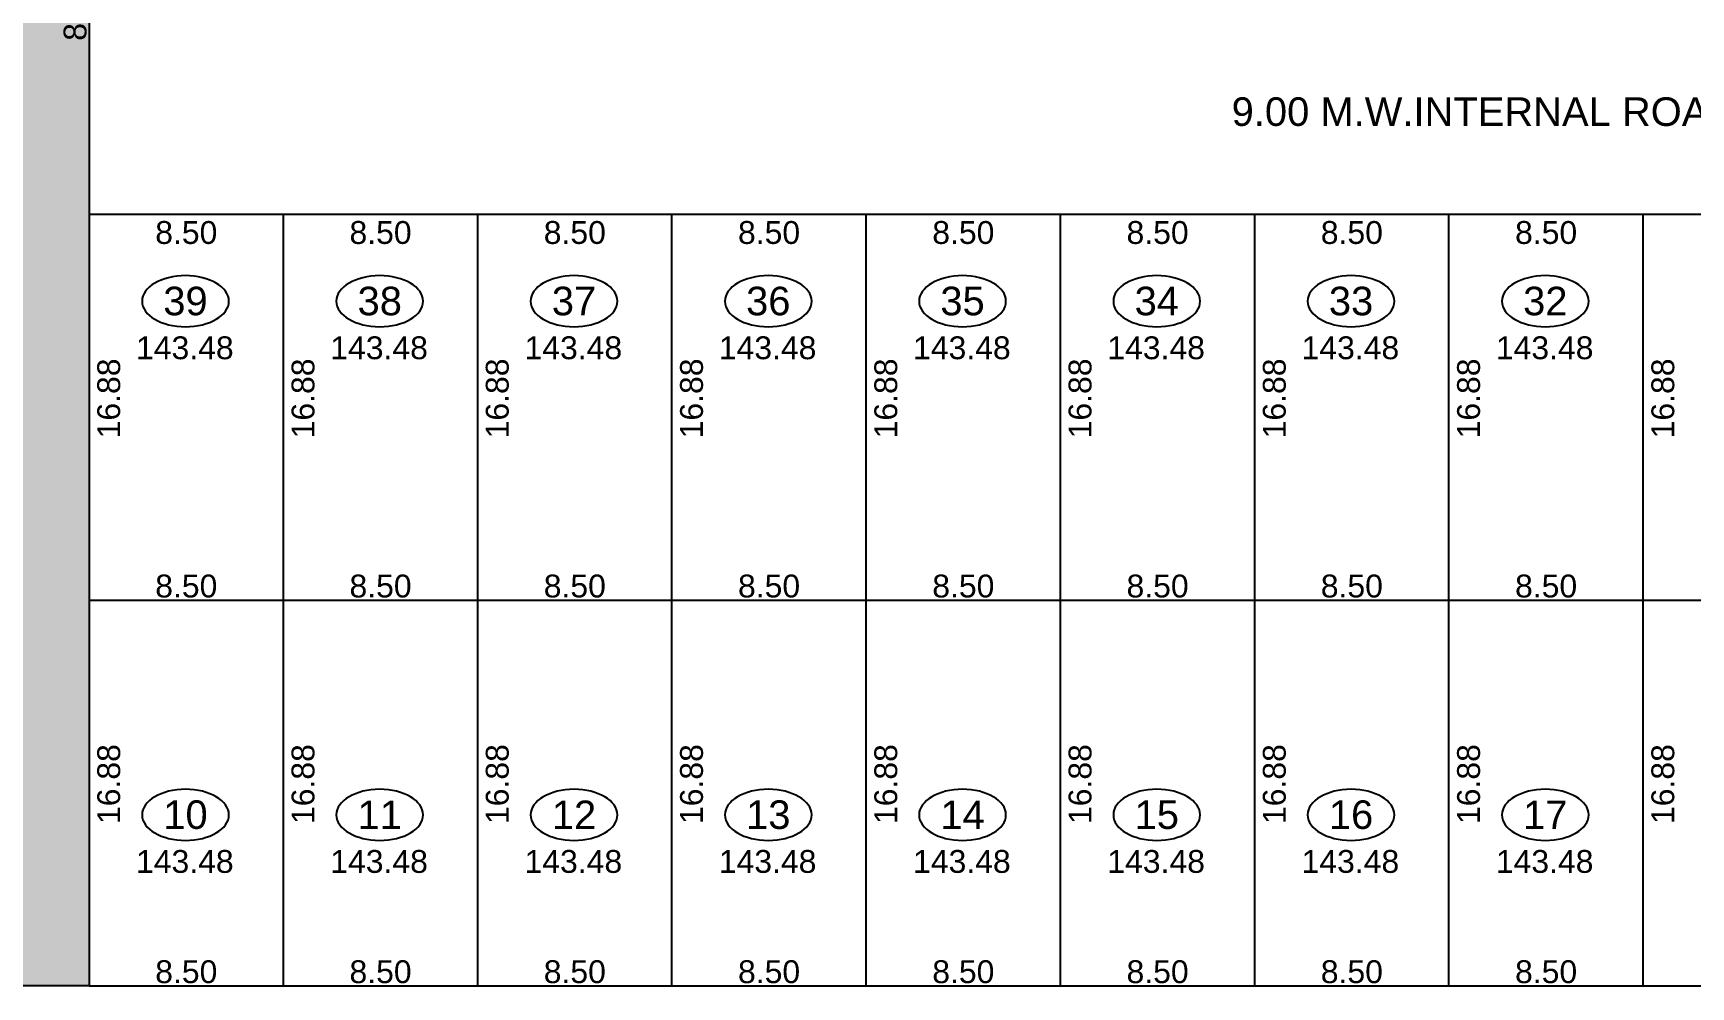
# Model space of a CAD drawing. Header units: millimetres. Extents: x 9625 to 10808, y -1607 to -1252.
# Drawn here: x 10309.9 to 10382.5, y -1412.4 to -1370.6 of the extents above; entities that cross this region are included whole.
import ezdxf

# ---------------------------------------------------------------- set-up
doc = ezdxf.new("R2010")
doc.units = ezdxf.units.MM
doc.header["$LTSCALE"] = 3
doc.header["$MEASUREMENT"] = 0
doc.header["$PDMODE"] = 35
doc.header["$PDSIZE"] = 1
doc.linetypes.add('1', pattern=[0])
doc.linetypes.add('HIDDEN', pattern=[0.375, 0.25, -0.125])
doc.layers.get('0').update_dxf_attribs({"linetype": '1'})
doc.layers.get('Defpoints').update_dxf_attribs({"linetype": 'HIDDEN'})
for name, color, linetype in [('DIM', 8, 'HIDDEN'), ('DIM1', 8, 'Continuous'), ('PLOT TEXT', 3, 'Continuous'), ('Text', 3, 'Continuous'), ('WALL', 6, 'Continuous')]:
    doc.layers.add(name, color=color, linetype=linetype)
doc.styles.add('ARIAL', font='arial.ttf')
doc.styles.get("Standard").update_dxf_attribs({"font": 'arial.ttf'})
doc.dimstyles.new('ISO-25', dxfattribs={"dimtxt": 1, "dimasz": 1, "dimexe": 0, "dimexo": 0, "dimgap": 0.1, "dimtad": 1, "dimzin": 0, "dimdsep": 46, "dimtxsty": 'Standard', "dimblk": 'NONE', "dimcen": 2.5, "dimse1": 1, "dimse2": 1, "dimclrd": 256, "dimclre": 256, "dimclrt": 3, "dimadec": 0, "dimazin": 0, "dimtfac": 1, "dimtmove": 0, "dimatfit": 3, "dimfxl": 1, "dimarcsym": 0})
doc.dimstyles.get("Standard").update_dxf_attribs({"dimtxt": 1, "dimasz": 0, "dimexe": 0, "dimexo": 0, "dimgap": 0.1, "dimtad": 1, "dimzin": 0, "dimdsep": 46, "dimtxsty": 'Standard', "dimcen": 0, "dimse1": 1, "dimse2": 1, "dimsd1": 1, "dimsd2": 1, "dimclrd": 256, "dimclre": 256, "dimclrt": 3, "dimadec": 0, "dimazin": 0, "dimtfac": 1, "dimtix": 1, "dimtofl": 0, "dimtmove": 2, "dimatfit": 3, "dimfxl": 1, "dimtolj": 1, "dimtzin": 0, "dimlwd": -1, "dimlwe": -1, "dimarcsym": 0})

# ---------------------------------------------------------------- blocks, each defined once
blk = doc.blocks.new('*D1751')
at = {"layer": 'Defpoints', "color": 0}
for p in [(10205.107, -1412.331), (10205.107, -1412.331), (10312.372, -1412.331)]:
    blk.add_point(p, dxfattribs=at)
at = {"layer": 'DIM', "lineweight": -2}
blk.add_line((10312.372, -1412.331), (10205.107, -1412.331), dxfattribs=at)
at = {"layer": 'DIM', "color": 3, "insert": (10258.739, -1411.72), "char_height": 1, "attachment_point": 5}
blk.add_mtext('107.26', dxfattribs=at)
blk = doc.blocks.new('_None')
blk = doc.blocks.new('*D1750')
at = {"layer": 'Defpoints', "color": 0}
for p in [(10312.372, -1326.111), (10312.372, -1412.331), (10312.372, -1412.331)]:
    blk.add_point(p, dxfattribs=at)
at = {"layer": 'DIM', "lineweight": -2}
blk.add_line((10312.372, -1326.111), (10312.372, -1412.331), dxfattribs=at)
at = {"layer": 'DIM', "color": 3, "insert": (10311.761, -1369.221), "char_height": 1, "attachment_point": 5, "rotation": 90}
blk.add_mtext('86.22', dxfattribs=at)
blk = doc.blocks.new('*D602')
at = {"layer": 'Defpoints', "color": 0}
for p in [(10312.372, -1378.571), (10312.372, -1378.571), (10312.372, -1395.451)]:
    blk.add_point(p, dxfattribs=at)
at = {"layer": 'DIM1', "color": 3, "insert": (10313.235, -1386.622), "char_height": 1, "attachment_point": 5, "rotation": 90}
blk.add_mtext('\\A1;16.88', dxfattribs=at)
blk = doc.blocks.new('*D601')
at = {"layer": 'Defpoints', "color": 0}
for p in [(10312.372, -1378.571), (10320.872, -1378.571), (10320.872, -1378.571)]:
    blk.add_point(p, dxfattribs=at)
at = {"layer": 'DIM1', "color": 3, "insert": (10316.622, -1379.367), "char_height": 1, "attachment_point": 5}
blk.add_mtext('\\A1;8.50', dxfattribs=at)
blk = doc.blocks.new('*D600')
at = {"layer": 'Defpoints', "color": 0}
for p in [(10312.372, -1395.451), (10320.872, -1395.451), (10320.872, -1395.451)]:
    blk.add_point(p, dxfattribs=at)
at = {"layer": 'DIM1', "color": 3, "insert": (10316.622, -1394.84), "char_height": 1, "attachment_point": 5}
blk.add_mtext('\\A1;8.50', dxfattribs=at)
blk = doc.blocks.new('*D599')
at = {"layer": 'Defpoints', "color": 0}
for p in [(10320.872, -1378.571), (10320.872, -1378.571), (10320.872, -1395.451)]:
    blk.add_point(p, dxfattribs=at)
at = {"layer": 'DIM1', "color": 3, "insert": (10321.735, -1386.622), "char_height": 1, "attachment_point": 5, "rotation": 90}
blk.add_mtext('\\A1;16.88', dxfattribs=at)
blk = doc.blocks.new('*D598')
at = {"layer": 'Defpoints', "color": 0}
for p in [(10320.872, -1378.571), (10329.372, -1378.571), (10329.372, -1378.571)]:
    blk.add_point(p, dxfattribs=at)
at = {"layer": 'DIM1', "color": 3, "insert": (10325.122, -1379.367), "char_height": 1, "attachment_point": 5}
blk.add_mtext('\\A1;8.50', dxfattribs=at)
blk = doc.blocks.new('*D597')
at = {"layer": 'Defpoints', "color": 0}
for p in [(10320.872, -1395.451), (10329.372, -1395.451), (10329.372, -1395.451)]:
    blk.add_point(p, dxfattribs=at)
at = {"layer": 'DIM1', "color": 3, "insert": (10325.122, -1394.84), "char_height": 1, "attachment_point": 5}
blk.add_mtext('\\A1;8.50', dxfattribs=at)
blk = doc.blocks.new('*D596')
at = {"layer": 'Defpoints', "color": 0}
for p in [(10329.372, -1378.571), (10329.372, -1378.571), (10329.372, -1395.451)]:
    blk.add_point(p, dxfattribs=at)
at = {"layer": 'DIM1', "color": 3, "insert": (10330.235, -1386.622), "char_height": 1, "attachment_point": 5, "rotation": 90}
blk.add_mtext('\\A1;16.88', dxfattribs=at)
blk = doc.blocks.new('*D595')
at = {"layer": 'Defpoints', "color": 0}
for p in [(10329.372, -1378.571), (10337.872, -1378.571), (10337.872, -1378.571)]:
    blk.add_point(p, dxfattribs=at)
at = {"layer": 'DIM1', "color": 3, "insert": (10333.622, -1379.367), "char_height": 1, "attachment_point": 5}
blk.add_mtext('\\A1;8.50', dxfattribs=at)
blk = doc.blocks.new('*D594')
at = {"layer": 'Defpoints', "color": 0}
for p in [(10329.372, -1395.451), (10337.872, -1395.451), (10337.872, -1395.451)]:
    blk.add_point(p, dxfattribs=at)
at = {"layer": 'DIM1', "color": 3, "insert": (10333.622, -1394.84), "char_height": 1, "attachment_point": 5}
blk.add_mtext('\\A1;8.50', dxfattribs=at)
blk = doc.blocks.new('*D593')
at = {"layer": 'Defpoints', "color": 0}
for p in [(10337.872, -1378.571), (10337.872, -1378.571), (10337.872, -1395.451)]:
    blk.add_point(p, dxfattribs=at)
at = {"layer": 'DIM1', "color": 3, "insert": (10338.735, -1386.622), "char_height": 1, "attachment_point": 5, "rotation": 90}
blk.add_mtext('\\A1;16.88', dxfattribs=at)
blk = doc.blocks.new('*D592')
at = {"layer": 'Defpoints', "color": 0}
for p in [(10337.872, -1378.571), (10346.372, -1378.571), (10346.372, -1378.571)]:
    blk.add_point(p, dxfattribs=at)
at = {"layer": 'DIM1', "color": 3, "insert": (10342.122, -1379.367), "char_height": 1, "attachment_point": 5}
blk.add_mtext('\\A1;8.50', dxfattribs=at)
blk = doc.blocks.new('*D591')
at = {"layer": 'Defpoints', "color": 0}
for p in [(10337.872, -1395.451), (10346.372, -1395.451), (10346.372, -1395.451)]:
    blk.add_point(p, dxfattribs=at)
at = {"layer": 'DIM1', "color": 3, "insert": (10342.122, -1394.84), "char_height": 1, "attachment_point": 5}
blk.add_mtext('\\A1;8.50', dxfattribs=at)
blk = doc.blocks.new('*D590')
at = {"layer": 'Defpoints', "color": 0}
for p in [(10346.372, -1378.571), (10346.372, -1378.571), (10346.372, -1395.451)]:
    blk.add_point(p, dxfattribs=at)
at = {"layer": 'DIM1', "color": 3, "insert": (10347.235, -1386.622), "char_height": 1, "attachment_point": 5, "rotation": 90}
blk.add_mtext('\\A1;16.88', dxfattribs=at)
blk = doc.blocks.new('*D589')
at = {"layer": 'Defpoints', "color": 0}
for p in [(10346.372, -1378.571), (10354.872, -1378.571), (10354.872, -1378.571)]:
    blk.add_point(p, dxfattribs=at)
at = {"layer": 'DIM1', "color": 3, "insert": (10350.622, -1379.367), "char_height": 1, "attachment_point": 5}
blk.add_mtext('\\A1;8.50', dxfattribs=at)
blk = doc.blocks.new('*D588')
at = {"layer": 'Defpoints', "color": 0}
for p in [(10346.372, -1395.451), (10354.872, -1395.451), (10354.872, -1395.451)]:
    blk.add_point(p, dxfattribs=at)
at = {"layer": 'DIM1', "color": 3, "insert": (10350.622, -1394.84), "char_height": 1, "attachment_point": 5}
blk.add_mtext('\\A1;8.50', dxfattribs=at)
blk = doc.blocks.new('*D587')
at = {"layer": 'Defpoints', "color": 0}
for p in [(10354.872, -1378.571), (10354.872, -1378.571), (10354.872, -1395.451)]:
    blk.add_point(p, dxfattribs=at)
at = {"layer": 'DIM1', "color": 3, "insert": (10355.735, -1386.622), "char_height": 1, "attachment_point": 5, "rotation": 90}
blk.add_mtext('\\A1;16.88', dxfattribs=at)
blk = doc.blocks.new('*D586')
at = {"layer": 'Defpoints', "color": 0}
for p in [(10354.872, -1378.571), (10363.372, -1378.571), (10363.372, -1378.571)]:
    blk.add_point(p, dxfattribs=at)
at = {"layer": 'DIM1', "color": 3, "insert": (10359.122, -1379.367), "char_height": 1, "attachment_point": 5}
blk.add_mtext('\\A1;8.50', dxfattribs=at)
blk = doc.blocks.new('*D585')
at = {"layer": 'Defpoints', "color": 0}
for p in [(10354.872, -1395.451), (10363.372, -1395.451), (10363.372, -1395.451)]:
    blk.add_point(p, dxfattribs=at)
at = {"layer": 'DIM1', "color": 3, "insert": (10359.122, -1394.84), "char_height": 1, "attachment_point": 5}
blk.add_mtext('\\A1;8.50', dxfattribs=at)
blk = doc.blocks.new('*D584')
at = {"layer": 'Defpoints', "color": 0}
for p in [(10363.372, -1378.571), (10363.372, -1378.571), (10363.372, -1395.451)]:
    blk.add_point(p, dxfattribs=at)
at = {"layer": 'DIM1', "color": 3, "insert": (10364.235, -1386.622), "char_height": 1, "attachment_point": 5, "rotation": 90}
blk.add_mtext('\\A1;16.88', dxfattribs=at)
blk = doc.blocks.new('*D583')
at = {"layer": 'Defpoints', "color": 0}
for p in [(10363.372, -1378.571), (10371.872, -1378.571), (10371.872, -1378.571)]:
    blk.add_point(p, dxfattribs=at)
at = {"layer": 'DIM1', "color": 3, "insert": (10367.622, -1379.367), "char_height": 1, "attachment_point": 5}
blk.add_mtext('\\A1;8.50', dxfattribs=at)
blk = doc.blocks.new('*D582')
at = {"layer": 'Defpoints', "color": 0}
for p in [(10363.372, -1395.451), (10371.872, -1395.451), (10371.872, -1395.451)]:
    blk.add_point(p, dxfattribs=at)
at = {"layer": 'DIM1', "color": 3, "insert": (10367.622, -1394.84), "char_height": 1, "attachment_point": 5}
blk.add_mtext('\\A1;8.50', dxfattribs=at)
blk = doc.blocks.new('*D581')
at = {"layer": 'Defpoints', "color": 0}
for p in [(10371.872, -1378.571), (10371.872, -1378.571), (10371.872, -1395.451)]:
    blk.add_point(p, dxfattribs=at)
at = {"layer": 'DIM1', "color": 3, "insert": (10372.735, -1386.622), "char_height": 1, "attachment_point": 5, "rotation": 90}
blk.add_mtext('\\A1;16.88', dxfattribs=at)
blk = doc.blocks.new('*D580')
at = {"layer": 'Defpoints', "color": 0}
for p in [(10371.872, -1378.571), (10380.372, -1378.571), (10380.372, -1378.571)]:
    blk.add_point(p, dxfattribs=at)
at = {"layer": 'DIM1', "color": 3, "insert": (10376.122, -1379.367), "char_height": 1, "attachment_point": 5}
blk.add_mtext('\\A1;8.50', dxfattribs=at)
blk = doc.blocks.new('*D579')
at = {"layer": 'Defpoints', "color": 0}
for p in [(10371.872, -1395.451), (10380.372, -1395.451), (10380.372, -1395.451)]:
    blk.add_point(p, dxfattribs=at)
at = {"layer": 'DIM1', "color": 3, "insert": (10376.122, -1394.84), "char_height": 1, "attachment_point": 5}
blk.add_mtext('\\A1;8.50', dxfattribs=at)
blk = doc.blocks.new('*D578')
at = {"layer": 'Defpoints', "color": 0}
for p in [(10380.372, -1378.571), (10380.372, -1378.571), (10380.372, -1395.451)]:
    blk.add_point(p, dxfattribs=at)
at = {"layer": 'DIM1', "color": 3, "insert": (10381.235, -1386.622), "char_height": 1, "attachment_point": 5, "rotation": 90}
blk.add_mtext('\\A1;16.88', dxfattribs=at)
blk = doc.blocks.new('*D577')
at = {"layer": 'Defpoints', "color": 0}
for p in [(10380.372, -1378.571), (10388.872, -1378.571), (10388.872, -1378.571)]:
    blk.add_point(p, dxfattribs=at)
at = {"layer": 'DIM1', "color": 3, "insert": (10384.622, -1379.367), "char_height": 1, "attachment_point": 5}
blk.add_mtext('\\A1;8.50', dxfattribs=at)
blk = doc.blocks.new('*D576')
at = {"layer": 'Defpoints', "color": 0}
for p in [(10380.372, -1395.451), (10388.872, -1395.451), (10388.872, -1395.451)]:
    blk.add_point(p, dxfattribs=at)
at = {"layer": 'DIM1', "color": 3, "insert": (10384.622, -1394.84), "char_height": 1, "attachment_point": 5}
blk.add_mtext('\\A1;8.50', dxfattribs=at)
blk = doc.blocks.new('*D543')
at = {"layer": 'Defpoints', "color": 0}
for p in [(10380.372, -1395.451), (10380.372, -1395.451), (10380.372, -1412.331)]:
    blk.add_point(p, dxfattribs=at)
at = {"layer": 'DIM1', "color": 3, "insert": (10381.235, -1403.502), "char_height": 1, "attachment_point": 5, "rotation": 90}
blk.add_mtext('\\A1;16.88', dxfattribs=at)
blk = doc.blocks.new('*D542')
at = {"layer": 'Defpoints', "color": 0}
for p in [(10380.372, -1412.331), (10388.872, -1412.331), (10388.872, -1412.331)]:
    blk.add_point(p, dxfattribs=at)
at = {"layer": 'DIM1', "color": 3, "insert": (10384.622, -1411.72), "char_height": 1, "attachment_point": 5}
blk.add_mtext('\\A1;8.50', dxfattribs=at)
blk = doc.blocks.new('*D541')
at = {"layer": 'Defpoints', "color": 0}
for p in [(10371.872, -1395.451), (10371.872, -1395.451), (10371.872, -1412.331)]:
    blk.add_point(p, dxfattribs=at)
at = {"layer": 'DIM1', "color": 3, "insert": (10372.735, -1403.502), "char_height": 1, "attachment_point": 5, "rotation": 90}
blk.add_mtext('\\A1;16.88', dxfattribs=at)
blk = doc.blocks.new('*D540')
at = {"layer": 'Defpoints', "color": 0}
for p in [(10371.872, -1412.331), (10380.372, -1412.331), (10380.372, -1412.331)]:
    blk.add_point(p, dxfattribs=at)
at = {"layer": 'DIM1', "color": 3, "insert": (10376.122, -1411.72), "char_height": 1, "attachment_point": 5}
blk.add_mtext('\\A1;8.50', dxfattribs=at)
blk = doc.blocks.new('*D539')
at = {"layer": 'Defpoints', "color": 0}
for p in [(10363.372, -1395.451), (10363.372, -1395.451), (10363.372, -1412.331)]:
    blk.add_point(p, dxfattribs=at)
at = {"layer": 'DIM1', "color": 3, "insert": (10364.235, -1403.502), "char_height": 1, "attachment_point": 5, "rotation": 90}
blk.add_mtext('\\A1;16.88', dxfattribs=at)
blk = doc.blocks.new('*D538')
at = {"layer": 'Defpoints', "color": 0}
for p in [(10363.372, -1412.331), (10371.872, -1412.331), (10371.872, -1412.331)]:
    blk.add_point(p, dxfattribs=at)
at = {"layer": 'DIM1', "color": 3, "insert": (10367.622, -1411.72), "char_height": 1, "attachment_point": 5}
blk.add_mtext('\\A1;8.50', dxfattribs=at)
blk = doc.blocks.new('*D537')
at = {"layer": 'Defpoints', "color": 0}
for p in [(10354.872, -1395.451), (10354.872, -1395.451), (10354.872, -1412.331)]:
    blk.add_point(p, dxfattribs=at)
at = {"layer": 'DIM1', "color": 3, "insert": (10355.735, -1403.502), "char_height": 1, "attachment_point": 5, "rotation": 90}
blk.add_mtext('\\A1;16.88', dxfattribs=at)
blk = doc.blocks.new('*D536')
at = {"layer": 'Defpoints', "color": 0}
for p in [(10354.872, -1412.331), (10363.372, -1412.331), (10363.372, -1412.331)]:
    blk.add_point(p, dxfattribs=at)
at = {"layer": 'DIM1', "color": 3, "insert": (10359.122, -1411.72), "char_height": 1, "attachment_point": 5}
blk.add_mtext('\\A1;8.50', dxfattribs=at)
blk = doc.blocks.new('*D535')
at = {"layer": 'Defpoints', "color": 0}
for p in [(10346.372, -1395.451), (10346.372, -1395.451), (10346.372, -1412.331)]:
    blk.add_point(p, dxfattribs=at)
at = {"layer": 'DIM1', "color": 3, "insert": (10347.235, -1403.502), "char_height": 1, "attachment_point": 5, "rotation": 90}
blk.add_mtext('\\A1;16.88', dxfattribs=at)
blk = doc.blocks.new('*D534')
at = {"layer": 'Defpoints', "color": 0}
for p in [(10346.372, -1412.331), (10354.872, -1412.331), (10354.872, -1412.331)]:
    blk.add_point(p, dxfattribs=at)
at = {"layer": 'DIM1', "color": 3, "insert": (10350.622, -1411.72), "char_height": 1, "attachment_point": 5}
blk.add_mtext('\\A1;8.50', dxfattribs=at)
blk = doc.blocks.new('*D533')
at = {"layer": 'Defpoints', "color": 0}
for p in [(10337.872, -1395.451), (10337.872, -1395.451), (10337.872, -1412.331)]:
    blk.add_point(p, dxfattribs=at)
at = {"layer": 'DIM1', "color": 3, "insert": (10338.735, -1403.502), "char_height": 1, "attachment_point": 5, "rotation": 90}
blk.add_mtext('\\A1;16.88', dxfattribs=at)
blk = doc.blocks.new('*D532')
at = {"layer": 'Defpoints', "color": 0}
for p in [(10337.872, -1412.331), (10346.372, -1412.331), (10346.372, -1412.331)]:
    blk.add_point(p, dxfattribs=at)
at = {"layer": 'DIM1', "color": 3, "insert": (10342.122, -1411.72), "char_height": 1, "attachment_point": 5}
blk.add_mtext('\\A1;8.50', dxfattribs=at)
blk = doc.blocks.new('*D531')
at = {"layer": 'Defpoints', "color": 0}
for p in [(10329.372, -1395.451), (10329.372, -1395.451), (10329.372, -1412.331)]:
    blk.add_point(p, dxfattribs=at)
at = {"layer": 'DIM1', "color": 3, "insert": (10330.235, -1403.502), "char_height": 1, "attachment_point": 5, "rotation": 90}
blk.add_mtext('\\A1;16.88', dxfattribs=at)
blk = doc.blocks.new('*D530')
at = {"layer": 'Defpoints', "color": 0}
for p in [(10329.372, -1412.331), (10337.872, -1412.331), (10337.872, -1412.331)]:
    blk.add_point(p, dxfattribs=at)
at = {"layer": 'DIM1', "color": 3, "insert": (10333.622, -1411.72), "char_height": 1, "attachment_point": 5}
blk.add_mtext('\\A1;8.50', dxfattribs=at)
blk = doc.blocks.new('*D528')
at = {"layer": 'Defpoints', "color": 0}
for p in [(10320.872, -1395.451), (10320.872, -1395.451), (10320.872, -1412.331)]:
    blk.add_point(p, dxfattribs=at)
at = {"layer": 'DIM1', "color": 3, "insert": (10321.735, -1403.502), "char_height": 1, "attachment_point": 5, "rotation": 90}
blk.add_mtext('\\A1;16.88', dxfattribs=at)
blk = doc.blocks.new('*D529')
at = {"layer": 'Defpoints', "color": 0}
for p in [(10320.872, -1412.331), (10329.372, -1412.331), (10329.372, -1412.331)]:
    blk.add_point(p, dxfattribs=at)
at = {"layer": 'DIM1', "color": 3, "insert": (10325.122, -1411.72), "char_height": 1, "attachment_point": 5}
blk.add_mtext('\\A1;8.50', dxfattribs=at)
blk = doc.blocks.new('*D136')
at = {"layer": 'Defpoints', "color": 0}
for p in [(10312.372, -1395.451), (10312.372, -1395.451), (10312.372, -1412.331)]:
    blk.add_point(p, dxfattribs=at)
at = {"layer": 'DIM1', "color": 3, "insert": (10313.235, -1403.502), "char_height": 1, "attachment_point": 5, "rotation": 90}
blk.add_mtext('\\A1;16.88', dxfattribs=at)
blk = doc.blocks.new('*D135')
at = {"layer": 'Defpoints', "color": 0}
for p in [(10312.372, -1412.331), (10320.872, -1412.331), (10320.872, -1412.331)]:
    blk.add_point(p, dxfattribs=at)
at = {"layer": 'DIM1', "color": 3, "insert": (10316.622, -1411.72), "char_height": 1, "attachment_point": 5}
blk.add_mtext('\\A1;8.50', dxfattribs=at)

msp = doc.modelspace()

# ---------------------------------------------------------------- hatches: boundary and pattern name
at = {"layer": 'DIM', "ltscale": 0.05}
h = msp.add_hatch(dxfattribs=at)
h.set_pattern_fill('DOTS', color=210, scale=10)
h.set_pattern_definition([(0, (1551.1476, -21.00315), (0.3125, 0.625), [0, -0.625])])
h.paths.add_polyline_path([(10205.1073, -1412.331), (10205.8315, -1409.3121), (10225.4855, -1380.38), (10239.8748, -1361.0669), (10246.4164, -1352.3209), (10266.5871, -1326.1109), (10312.3716, -1326.1109), (10312.3716, -1412.3309)])

# ---------------------------------------------------------------- linework, layer by layer
at = {"color": 6, "lineweight": 25}
for p, q in [((10312.3716, -1362.6609), (10312.3716, -1412.331)), ((10312.3716, -1412.331), (10205.1073, -1412.331))]:
    msp.add_line(p, q, dxfattribs=at)
at = {"lineweight": 25}
for p, q in [((10312.3716, -1369.5709), (10312.3716, -1390.9509)), ((10312.3716, -1390.9509), (10312.3716, -1412.3309))]:
    msp.add_line(p, q, dxfattribs=at)
at = {"layer": 'DIM'}
msp.add_lwpolyline([(10205.1073, -1412.331), (10205.8315, -1409.3121), (10225.4855, -1380.38), (10235.4487, -1367.0076), (10266.5871, -1326.1109), (10312.3716, -1326.1109), (10312.3716, -1412.3309), (10205.1073, -1412.331)], dxfattribs=at)
at = {"layer": 'PLOT TEXT', "extrusion": (0, 0, -1)}
for centre in [(10316.5867, -1382.3671), (10325.0867, -1382.3671), (10333.5867, -1382.3671), (10342.0867, -1382.3671), (10350.5867, -1382.3671), (10359.0867, -1382.3671), (10367.5867, -1382.3671), (10376.0867, -1382.3671), (10316.5867, -1404.8486), (10325.0867, -1404.8486), (10333.5867, -1404.8486), (10342.0867, -1404.8486), (10350.5867, -1404.8486), (10359.0867, -1404.8486), (10367.5867, -1404.8486), (10376.0867, -1404.8486)]:
    msp.add_ellipse(centre, major_axis=(1.9004, 0), ratio=0.5882805, dxfattribs=at)
at = {"layer": 'WALL', "lineweight": 25}
for p, q in [((10436.1384, -1378.5709), (10312.3716, -1378.5709)), ((10320.8716, -1412.3309), (10320.8716, -1378.5709)), ((10329.3716, -1412.3309), (10329.3716, -1378.5709)), ((10337.8716, -1412.3309), (10337.8716, -1378.5709)), ((10346.3716, -1412.3309), (10346.3716, -1378.5709)), ((10354.8716, -1412.3309), (10354.8716, -1378.5709)), ((10363.3716, -1412.3309), (10363.3716, -1378.5709)), ((10371.8716, -1412.3309), (10371.8716, -1378.5709)), ((10380.3716, -1412.3309), (10380.3716, -1378.5709)), ((10312.3716, -1395.4509), (10440.6384, -1395.4509)), ((10312.3716, -1412.3309), (10436.1384, -1412.3309))]:
    msp.add_line(p, q, dxfattribs=at)
at = {"layer": 'WALL'}
msp.add_lwpolyline([(10205.1073, -1412.331), (10205.8315, -1409.3121), (10225.4855, -1380.38), (10239.8748, -1361.0669), (10246.4164, -1352.3209), (10266.5871, -1326.1109), (10312.3716, -1326.1109), (10312.3716, -1412.3309)], close=True, dxfattribs=at)

# ---------------------------------------------------------------- texts
at = {"layer": 'PLOT TEXT', "linetype": 'Continuous', "attachment_point": 5, "style": 'ARIAL'}
for s, insert, char_height in [('\\A1;39', (10316.5867, -1382.3671), 1.25), ('\\A1;38', (10325.0867, -1382.3671), 1.25), ('\\A1;37', (10333.5867, -1382.3671), 1.25), ('\\A1;36', (10342.0867, -1382.3671), 1.25), ('\\A1;35', (10350.5867, -1382.3671), 1.25), ('\\A1;34', (10359.0867, -1382.3671), 1.25), ('\\A1;33', (10367.5867, -1382.3671), 1.25), ('\\A1;32', (10376.0867, -1382.3671), 1.25), ('\\A1;143.48', (10316.558, -1384.4126), 1), ('\\A1;143.48', (10325.058, -1384.4126), 1), ('\\A1;143.48', (10333.558, -1384.4126), 1), ('\\A1;143.48', (10342.058, -1384.4126), 1), ('\\A1;143.48', (10350.558, -1384.4126), 1), ('\\A1;143.48', (10359.058, -1384.4126), 1), ('\\A1;143.48', (10367.558, -1384.4126), 1), ('\\A1;143.48', (10376.058, -1384.4126), 1), ('\\A1;10', (10316.5867, -1404.8486), 1.25), ('\\A1;11', (10325.0867, -1404.8486), 1.25), ('\\A1;12', (10333.5867, -1404.8486), 1.25), ('\\A1;13', (10342.0867, -1404.8486), 1.25), ('\\A1;14', (10350.5867, -1404.8486), 1.25), ('\\A1;15', (10359.0867, -1404.8486), 1.25), ('\\A1;16', (10367.5867, -1404.8486), 1.25), ('\\A1;17', (10376.0867, -1404.8486), 1.25), ('\\A1;143.48', (10316.558, -1406.8942), 1), ('\\A1;143.48', (10325.058, -1406.8942), 1), ('\\A1;143.48', (10333.558, -1406.8942), 1), ('\\A1;143.48', (10342.058, -1406.8942), 1), ('\\A1;143.48', (10350.558, -1406.8942), 1), ('\\A1;143.48', (10359.058, -1406.8942), 1), ('\\A1;143.48', (10367.558, -1406.8942), 1), ('\\A1;143.48', (10376.058, -1406.8942), 1)]:
    msp.add_mtext(s, dxfattribs=dict(at, insert=insert, char_height=char_height))
at = {"layer": 'Text', "linetype": 'Continuous', "insert": (10373.4227, -1374.0791), "char_height": 1.25, "attachment_point": 5, "style": 'ARIAL'}
msp.add_mtext('\\A1;9.00 M.W.INTERNAL ROAD', dxfattribs=at)

# ---------------------------------------------------------------- dimensions: what is measured, and where the dimension line sits
at = {"layer": 'DIM'}
for p1, p2, picture, middle in [((10312.3716, -1326.1109), (10312.3716, -1412.331), '*D1750', (10311.7611, -1369.221)), ((10312.3716, -1412.331), (10205.1073, -1412.331), '*D1751', (10258.7395, -1411.7204))]:
    dim = msp.add_aligned_dim(p1=p1, p2=p2, distance=0, dimstyle='ISO-25', dxfattribs=at)
    dim.commit()
    dim.dimension.update_dxf_attribs({"geometry": picture, "text_midpoint": middle})
at = {"layer": 'DIM1'}
for base, p1, p2, angle, picture, middle in [((10312.3716, -1378.5709), (10312.3716, -1395.4509), (10312.3716, -1378.5709), 90, '*D602', (10313.2351, -1386.6223)), ((10320.8716, -1378.5709), (10312.3716, -1378.5709), (10320.8716, -1378.5709), 0, '*D601', (10316.6216, -1379.3669)), ((10320.8716, -1378.5709), (10320.8716, -1395.4509), (10320.8716, -1378.5709), 90, '*D599', (10321.7351, -1386.6223)), ((10329.3716, -1378.5709), (10320.8716, -1378.5709), (10329.3716, -1378.5709), 0, '*D598', (10325.1216, -1379.3669)), ((10329.3716, -1378.5709), (10329.3716, -1395.4509), (10329.3716, -1378.5709), 90, '*D596', (10330.2351, -1386.6223)), ((10337.8716, -1378.5709), (10329.3716, -1378.5709), (10337.8716, -1378.5709), 0, '*D595', (10333.6216, -1379.3669)), ((10337.8716, -1378.5709), (10337.8716, -1395.4509), (10337.8716, -1378.5709), 90, '*D593', (10338.7351, -1386.6223)), ((10346.3716, -1378.5709), (10337.8716, -1378.5709), (10346.3716, -1378.5709), 0, '*D592', (10342.1216, -1379.3669)), ((10346.3716, -1378.5709), (10346.3716, -1395.4509), (10346.3716, -1378.5709), 90, '*D590', (10347.2351, -1386.6223)), ((10354.8716, -1378.5709), (10346.3716, -1378.5709), (10354.8716, -1378.5709), 0, '*D589', (10350.6216, -1379.3669)), ((10354.8716, -1378.5709), (10354.8716, -1395.4509), (10354.8716, -1378.5709), 90, '*D587', (10355.7351, -1386.6223)), ((10363.3716, -1378.5709), (10354.8716, -1378.5709), (10363.3716, -1378.5709), 0, '*D586', (10359.1216, -1379.3669)), ((10363.3716, -1378.5709), (10363.3716, -1395.4509), (10363.3716, -1378.5709), 90, '*D584', (10364.2351, -1386.6223)), ((10371.8716, -1378.5709), (10363.3716, -1378.5709), (10371.8716, -1378.5709), 0, '*D583', (10367.6216, -1379.3669)), ((10371.8716, -1378.5709), (10371.8716, -1395.4509), (10371.8716, -1378.5709), 90, '*D581', (10372.7351, -1386.6223)), ((10380.3716, -1378.5709), (10371.8716, -1378.5709), (10380.3716, -1378.5709), 0, '*D580', (10376.1216, -1379.3669)), ((10380.3716, -1378.5709), (10380.3716, -1395.4509), (10380.3716, -1378.5709), 90, '*D578', (10381.2351, -1386.6223)), ((10388.8716, -1378.5709), (10380.3716, -1378.5709), (10388.8716, -1378.5709), 0, '*D577', (10384.6216, -1379.3669)), ((10312.3716, -1395.4509), (10312.3716, -1412.3309), (10312.3716, -1395.4509), 90, '*D136', (10313.2351, -1403.5023)), ((10320.8716, -1395.4509), (10320.8716, -1412.3309), (10320.8716, -1395.4509), 90, '*D528', (10321.7351, -1403.5023)), ((10329.3716, -1395.4509), (10329.3716, -1412.3309), (10329.3716, -1395.4509), 90, '*D531', (10330.2351, -1403.5023)), ((10337.8716, -1395.4509), (10337.8716, -1412.3309), (10337.8716, -1395.4509), 90, '*D533', (10338.7351, -1403.5023)), ((10346.3716, -1395.4509), (10346.3716, -1412.3309), (10346.3716, -1395.4509), 90, '*D535', (10347.2351, -1403.5023)), ((10354.8716, -1395.4509), (10354.8716, -1412.3309), (10354.8716, -1395.4509), 90, '*D537', (10355.7351, -1403.5023)), ((10363.3716, -1395.4509), (10363.3716, -1412.3309), (10363.3716, -1395.4509), 90, '*D539', (10364.2351, -1403.5023)), ((10371.8716, -1395.4509), (10371.8716, -1412.3309), (10371.8716, -1395.4509), 90, '*D541', (10372.7351, -1403.5023)), ((10380.3716, -1395.4509), (10380.3716, -1412.3309), (10380.3716, -1395.4509), 90, '*D543', (10381.2351, -1403.5023))]:
    dim = msp.add_linear_dim(base=base, p1=p1, p2=p2, angle=angle, dimstyle='Standard', dxfattribs=at)
    dim.commit()
    dim.dimension.update_dxf_attribs({"geometry": picture, "text_midpoint": middle, "dimtype": 129})
for p1, p2, picture, middle in [((10312.3716, -1395.4509), (10320.8716, -1395.4509), '*D600', (10316.6216, -1394.8404)), ((10320.8716, -1395.4509), (10329.3716, -1395.4509), '*D597', (10325.1216, -1394.8404)), ((10329.3716, -1395.4509), (10337.8716, -1395.4509), '*D594', (10333.6216, -1394.8404)), ((10337.8716, -1395.4509), (10346.3716, -1395.4509), '*D591', (10342.1216, -1394.8404)), ((10346.3716, -1395.4509), (10354.8716, -1395.4509), '*D588', (10350.6216, -1394.8404)), ((10354.8716, -1395.4509), (10363.3716, -1395.4509), '*D585', (10359.1216, -1394.8404)), ((10363.3716, -1395.4509), (10371.8716, -1395.4509), '*D582', (10367.6216, -1394.8404)), ((10371.8716, -1395.4509), (10380.3716, -1395.4509), '*D579', (10376.1216, -1394.8404)), ((10380.3716, -1395.4509), (10388.8716, -1395.4509), '*D576', (10384.6216, -1394.8404)), ((10312.3716, -1412.3309), (10320.8716, -1412.3309), '*D135', (10316.6216, -1411.7204)), ((10320.8716, -1412.3309), (10329.3716, -1412.3309), '*D529', (10325.1216, -1411.7204)), ((10329.3716, -1412.3309), (10337.8716, -1412.3309), '*D530', (10333.6216, -1411.7204)), ((10337.8716, -1412.3309), (10346.3716, -1412.3309), '*D532', (10342.1216, -1411.7204)), ((10346.3716, -1412.3309), (10354.8716, -1412.3309), '*D534', (10350.6216, -1411.7204)), ((10354.8716, -1412.3309), (10363.3716, -1412.3309), '*D536', (10359.1216, -1411.7204)), ((10363.3716, -1412.3309), (10371.8716, -1412.3309), '*D538', (10367.6216, -1411.7204)), ((10371.8716, -1412.3309), (10380.3716, -1412.3309), '*D540', (10376.1216, -1411.7204)), ((10380.3716, -1412.3309), (10388.8716, -1412.3309), '*D542', (10384.6216, -1411.7204))]:
    dim = msp.add_aligned_dim(p1=p1, p2=p2, distance=0, dimstyle='Standard', dxfattribs=at)
    dim.commit()
    dim.dimension.update_dxf_attribs({"geometry": picture, "text_midpoint": middle})

doc.saveas('drawing.dxf')
